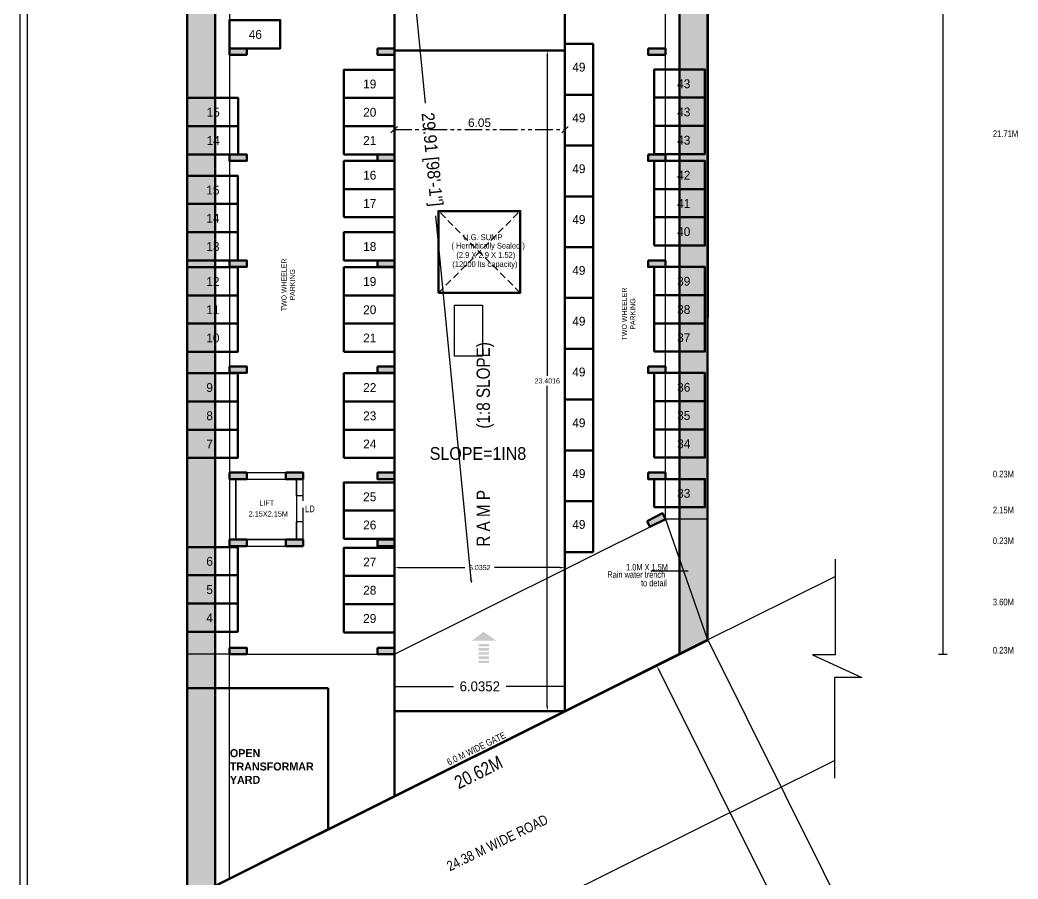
# Model space of a CAD drawing. Header units: metres. Extents: x 0 to 246, y -13 to 116.
# Drawn here: x -0.26 to 35.12, y 12.68 to 43.11 of the extents above; entities that cross this region are included whole.
import ezdxf
from ezdxf.enums import TextEntityAlignment as Align

# ---------------------------------------------------------------- set-up
doc = ezdxf.new("R2010")
doc.units = ezdxf.units.M
doc.header["$MEASUREMENT"] = 0
for name, pattern in [('HIDDENX2', [0.75, 0.5, -0.25]), ('PHANTOM', [2.5, 1.25, -0.25, 0.25, -0.25, 0.25, -0.25]), ('PHANTOM2', [1.25, 0.625, -0.125, 0.125, -0.125, 0.125, -0.125])]:
    doc.linetypes.add(name, pattern=pattern)
for name, color, linetype in [('BLK_1_BASEMENT_-1_BLDG_FOOTPRINT', 1, 'Continuous'), ('BLK_1_FLR_-1_BLT_UP_AREA_DEDUCT', 1, 'Continuous'), ('DRIVEWAY', 6, 'Continuous'), ('hat', 8, 'Continuous'), ('hatch', 8, 'Continuous'), ('ROAD_WIDTH', 2, 'Continuous'), ('RWH', 4, 'Continuous'), ('SHE', 7, 'Continuous'), ('TRANSFORMER_YARD', 7, 'Continuous'), ('TWO_WHEELER_PARKING', 4, 'Continuous'), ('wall', 2, 'Continuous'), ('win', 5, 'Continuous')]:
    doc.layers.add(name, color=color, linetype=linetype)
doc.layers.add('BLK_1_COVERED_AREA', color=140, linetype='Continuous', plot=False)
doc.layers.add('BLK_1_DA_RAMP_1', color=140, linetype='Continuous', plot=False)
for name, color, linetype, lineweight in [('BLK_1_FLR_-1_BLT_UP_AREA', 4, 'Continuous', 30), ('BLK_1_FLR_-1_LIFT_2', 4, 'Continuous', 30), ('BLK_1_FLR_-1_VEHICLE_RAMP_1', 1, 'Continuous', 0), ('BLK_1_LVL_-1_BSMNT_FRONT_SETBACK', 4, 'Continuous', 30), ('BLK_1_LVL_-1_BSMNT_SIDE_SETBACK1', 4, 'Continuous', 30), ('BLK_1_LVL_-1_BSMNT_SIDE_SETBACK2', 4, 'Continuous', 30), ('FLOOR-BF', 7, 'Continuous', 50), ('FLOOR-GROUND', 7, 'Continuous', 50), ('SEPTIC_TANK_1', 7, 'Continuous', 30), ('text', 7, 'Continuous', 25)]:
    doc.layers.add(name, color=color, linetype=linetype, lineweight=lineweight)
doc.styles.add('ARIAL', font='arial.ttf')
doc.styles.add('ATT', font='swissck.ttf', dxfattribs={"height": 12})
doc.styles.add('STYLE1', font='swissck.ttf', dxfattribs={"width": 1.1, "height": 0.45})
doc.styles.add('STYLE3', font='swissck.ttf', dxfattribs={"height": 0.5})
doc.dimstyles.new('OPEN SPACE', dxfattribs={"dimtxt": 0.3, "dimasz": 0.23, "dimexe": 0.1875, "dimexo": 0.0625, "dimgap": 0.09, "dimtad": 3, "dimzin": 0, "dimdsep": 46, "dimtxsty": 'ARIAL', "dimblk": 'OBLIQUE', "dimcen": 0.09, "dimse1": 1, "dimse2": 1, "dimclrd": 6, "dimclre": 6, "dimclrt": 7, "dimadec": 0, "dimazin": 0, "dimtfac": 0.5, "dimtix": 1, "dimtmove": 0, "dimatfit": 3, "dimfxl": 0, "dimtolj": 1, "dimtzin": 0, "dimarcsym": 0})
doc.dimstyles.get("Standard").update_dxf_attribs({"dimtxt": 0.18, "dimasz": 0.18, "dimexe": 0.18, "dimexo": 0.0625, "dimgap": 0.09, "dimtad": 0, "dimtih": 1, "dimtoh": 1, "dimdec": 4, "dimzin": 0, "dimdsep": 46, "dimtxsty": 'Standard', "dimcen": 0.09, "dimadec": 0, "dimazin": 0, "dimtfac": 1, "dimtdec": 4, "dimtofl": 0, "dimtmove": 0, "dimatfit": 3, "dimfxl": 0, "dimtolj": 1, "dimtzin": 0, "dimarcsym": 0})
doc.dimstyles.new('STANDARD$0', dxfattribs={"dimtxt": 7, "dimasz": 3, "dimexe": 3, "dimexo": 1, "dimgap": 1.5, "dimtad": 1, "dimdec": 1, "dimzin": 1, "dimdsep": 46, "dimlunit": 4, "dimtxsty": 'Standard', "dimblk": 'OBLIQUE', "dimcen": 0.09375, "dimdle": 1, "dimclrd": 8, "dimclre": 8, "dimclrt": 7, "dimadec": 1, "dimazin": 0, "dimtfac": 1, "dimtdec": 1, "dimtix": 1, "dimtmove": 2, "dimatfit": 3, "dimldrblk": 'ARCHTICK', "dimfxl": 0, "dimfrac": 2, "dimtolj": 1, "dimtzin": 0, "dimarcsym": 0})
doc.dimstyles.new('STY', dxfattribs={"dimscale": 0, "dimtxt": 0.08, "dimasz": 0.1, "dimexe": 0.15, "dimexo": 0.6, "dimgap": 0.1, "dimtad": 0, "dimzin": 0, "dimdsep": 46, "dimtxsty": 'STYLE1', "dimblk": 'ARCHTICK', "dimcen": 0.09375, "dimdle": 0.1, "dimse1": 1, "dimse2": 1, "dimadec": 0, "dimazin": 0, "dimtfac": 1, "dimtofl": 0, "dimtmove": 2, "dimatfit": 3, "dimfxl": 0, "dimtolj": 1, "dimtzin": 0, "dimarcsym": 0})

# ---------------------------------------------------------------- blocks, each defined once
blk = doc.blocks.new('_ArchTick')
at = {"color": 0, "lineweight": 0, "const_width": 0.15}
blk.add_lwpolyline([(-0.5, -0.5), (0.5, 0.5)], dxfattribs=at)
blk = doc.blocks.new('*D18')
at = {"color": 0, "lineweight": -2}
for p, q in [((12.844, 53.147), (14.102, 40.158)), ((15.747, 23.177), (14.489, 36.166))]:
    blk.add_line(p, q, dxfattribs=at)
at = {"layer": 'DEFPOINTS', "color": 0}
for p in [(12.741, 53.036), (15.625, 23.266), (15.737, 23.277)]:
    blk.add_point(p, dxfattribs=at)
at = {"color": 0, "lineweight": -2, "xscale": 0.1, "yscale": 0.1, "zscale": 0.1}
for p, rotation in [((12.853, 53.047), 95.5330380104027), ((15.737, 23.277), 275.5330380104027)]:
    blk.add_blockref('_ArchTick', p, dxfattribs=dict(at, rotation=rotation))
at = {"color": 0, "insert": (14.295, 38.162), "char_height": 0.45, "attachment_point": 5, "rotation": 275.533, "style": 'STYLE1'}
blk.add_mtext('\\A1;29.91 [98\'-1"]', dxfattribs=at)
blk = doc.blocks.new('_Oblique')
at = {"color": 0, "linetype": 'ByBlock', "lineweight": -2}
blk.add_line((-0.5, -0.5), (0.5, 0.5), dxfattribs=at)
blk = doc.blocks.new('*D174')
at = {"layer": 'DEFPOINTS', "color": 0}
for p in [(13.008, 39.146), (19.061, 39.224), (19.061, 39.146)]:
    blk.add_point(p, dxfattribs=at)
at = {"layer": 'DRIVEWAY', "color": 7, "linetype": 'PHANTOM2', "lineweight": -2}
blk.add_line((13.008, 39.224), (19.061, 39.224), dxfattribs=at)
at = {"layer": 'DRIVEWAY', "color": 7, "lineweight": -2, "xscale": 0.23, "yscale": 0.23, "zscale": 0.23, "rotation": 180}
blk.add_blockref('_Oblique', (13.008, 39.224), dxfattribs=at)
at = {"layer": 'DRIVEWAY', "color": 7, "lineweight": -2, "xscale": 0.23, "yscale": 0.23, "zscale": 0.23}
blk.add_blockref('_Oblique', (19.061, 39.224), dxfattribs=at)
at = {"layer": 'DRIVEWAY', "color": 7, "lineweight": 30, "insert": (16.034, 39.467), "char_height": 0.3, "attachment_point": 5, "style": 'ARIAL'}
blk.add_mtext('\\A1;6.05', dxfattribs=at)
blk = doc.blocks.new('*D175')
at = {"layer": 'DEFPOINTS', "color": 0}
for p in [(24.135, 21.127), (22.321, 20.223), (35.013, -0.692)]:
    blk.add_point(p, dxfattribs=at)
at = {"layer": 'ROAD_WIDTH', "color": 0, "lineweight": -2}
for p, q in [((24.08, 21.099), (22.16, 20.143)), ((22.402, 20.062), (27.701, 9.431)), ((33.118, -1.435), (27.819, 9.196)), ((34.957, -0.72), (33.037, -1.677))]:
    blk.add_line(p, q, dxfattribs=at)
at = {"layer": 'ROAD_WIDTH', "color": 0}
for points in [[(22.428, 20.075), (22.375, 20.048), (22.321, 20.223)], [(33.145, -1.422), (33.091, -1.449), (33.198, -1.596)]]:
    blk.add_solid(points, dxfattribs=at)
at = {"layer": 'ROAD_WIDTH', "color": 0, "insert": (27.76, 9.313), "char_height": 1, "attachment_point": 5}
blk.add_mtext('\\A1;{\\H0.05556x;24.3800}', dxfattribs=at)
blk = doc.blocks.new('*D234')
at = {"layer": 'BLK_1_FLR_-1_VEHICLE_RAMP_1', "color": 0, "lineweight": -2}
for p, q in [((18.998, 42.023), (18.255, 42.023)), ((18.998, 18.622), (18.255, 18.622))]:
    blk.add_line(p, q, dxfattribs=at)
at = {"layer": 'BLK_1_FLR_-1_VEHICLE_RAMP_1', "color": 1, "lineweight": -2}
for p, q in [((18.435, 41.843), (18.435, 30.502)), ((18.435, 18.802), (18.435, 30.142))]:
    blk.add_line(p, q, dxfattribs=at)
at = {"layer": 'BLK_1_FLR_-1_VEHICLE_RAMP_1', "color": 1}
for points in [[(18.405, 41.843), (18.465, 41.843), (18.435, 42.023)], [(18.405, 18.802), (18.465, 18.802), (18.435, 18.622)]]:
    blk.add_solid(points, dxfattribs=at)
at = {"layer": 'DEFPOINTS', "color": 0}
for p in [(18.435, 42.023), (19.061, 42.023), (19.061, 18.622)]:
    blk.add_point(p, dxfattribs=at)
at = {"layer": 'BLK_1_FLR_-1_VEHICLE_RAMP_1', "color": 1, "insert": (18.435, 30.322), "char_height": 0.18, "attachment_point": 5}
blk.add_mtext('\\A1;23.4016', dxfattribs=at)
blk = doc.blocks.new('*D235')
at = {"layer": 'BLK_1_DA_RAMP_1', "color": 1, "lineweight": -2}
for p, q in [((13.026, 19.499), (15.107, 19.499)), ((19.061, 19.499), (16.979, 19.499))]:
    blk.add_line(p, q, dxfattribs=at)
at = {"layer": 'DEFPOINTS', "color": 0}
for p in [(19.061, 19.499), (13.026, 18.622), (19.061, 18.622)]:
    blk.add_point(p, dxfattribs=at)
at = {"layer": 'BLK_1_DA_RAMP_1', "color": 1, "insert": (16.043, 19.499), "char_height": 0.35, "attachment_point": 5}
blk.add_mtext('\\A1;6.0352', dxfattribs=at)
blk = doc.blocks.new('_None')
blk = doc.blocks.new('*D184')
at = {"layer": 'BLK_1_FLR_-1_VEHICLE_RAMP_1', "color": 2, "lineweight": -2}
for p, q in [((13.026, 23.431), (13.026, 23.888)), ((13.206, 23.708), (15.518, 23.708)), ((18.881, 23.708), (16.568, 23.708)), ((19.061, 23.431), (19.061, 23.888))]:
    blk.add_line(p, q, dxfattribs=at)
at = {"layer": 'BLK_1_FLR_-1_VEHICLE_RAMP_1', "color": 2}
for points in [[(13.206, 23.738), (13.206, 23.678), (13.026, 23.708)], [(18.881, 23.738), (18.881, 23.678), (19.061, 23.708)]]:
    blk.add_solid(points, dxfattribs=at)
at = {"layer": 'DEFPOINTS', "color": 0}
for p in [(19.061, 23.708), (13.026, 23.369), (19.061, 23.369)]:
    blk.add_point(p, dxfattribs=at)
at = {"layer": 'BLK_1_FLR_-1_VEHICLE_RAMP_1', "color": 2, "insert": (16.043, 23.708), "char_height": 0.18, "attachment_point": 5}
blk.add_mtext('\\A1;6.0352', dxfattribs=at)

msp = doc.modelspace()

# ---------------------------------------------------------------- hatches: boundary and pattern name
at = {"layer": 'FLOOR-BF'}
for points in [[(7.16943, 42.10292), (7.16943, 41.87292), (7.78276, 41.87292), (7.78276, 42.10292)], [(12.4124, 42.10292), (12.4124, 41.87292), (13.02573, 41.87292), (13.02573, 42.10292)], [(22.0087, 42.10292), (22.0087, 41.87292), (22.62203, 41.87292), (22.62203, 42.10292)], [(7.16943, 38.34625), (7.16943, 38.11625), (7.78276, 38.11625), (7.78276, 38.34625)], [(12.4124, 38.34625), (12.4124, 38.11625), (13.02573, 38.11625), (13.02573, 38.34625)], [(22.0087, 38.34625), (22.0087, 38.11625), (22.62203, 38.11625), (22.62203, 38.34625)], [(7.16943, 34.58959), (7.16943, 34.35959), (7.78276, 34.35959), (7.78276, 34.58959)], [(12.4124, 34.58959), (12.4124, 34.35959), (13.02573, 34.35959), (13.02573, 34.58959)], [(22.0087, 34.58959), (22.0087, 34.35959), (22.62203, 34.35959), (22.62203, 34.58959)], [(7.16943, 30.83292), (7.16943, 30.60292), (7.78276, 30.60292), (7.78276, 30.83292)], [(12.4124, 30.83292), (12.4124, 30.60292), (13.02573, 30.60292), (13.02573, 30.83292)], [(22.0087, 30.83292), (22.0087, 30.60292), (22.62203, 30.60292), (22.62203, 30.83292)], [(7.16943, 27.07625), (7.16943, 26.84625), (7.78276, 26.84625), (7.78276, 27.07625)], [(9.1661, 27.07625), (9.1661, 26.84625), (9.77943, 26.84625), (9.77943, 27.07625)], [(12.4124, 27.07625), (12.4124, 26.84625), (13.02573, 26.84625), (13.02573, 27.07625)], [(22.0087, 27.07625), (22.0087, 26.84625), (22.62203, 26.84625), (22.62203, 27.07625)], [(21.9704, 25.35856), (22.07265, 25.15254), (22.62203, 25.42522), (22.51978, 25.63124)], [(7.16943, 24.69959), (7.16943, 24.46959), (7.78276, 24.46959), (7.78276, 24.69959)], [(9.1661, 24.69959), (9.1661, 24.46959), (9.77943, 24.46959), (9.77943, 24.69959)], [(12.4124, 24.69959), (12.4124, 24.46959), (13.02573, 24.46959), (13.02573, 24.69959)], [(7.16943, 20.87107), (7.16943, 20.64107), (7.78276, 20.64107), (7.78276, 20.87107)], [(12.4124, 20.87107), (12.4124, 20.64107), (13.02573, 20.64107), (13.02573, 20.87107)]]:
    msp.add_hatch(color=145, dxfattribs=at).paths.add_polyline_path(points)
at = {"layer": 'hat'}
h = msp.add_hatch(dxfattribs=at)
h.set_pattern_fill('HONEY', color=256, scale=1.5, style=0)
h.set_pattern_definition([(0, (307.3555, -93.9665), (0.28125, 0.16237976), [0.1875, -0.375]), (120, (307.3555, -93.9665), (-0.28125, 0.16237976), [0.1875, -0.375]), (60, (307.3555, -93.9665), (6e-10, 0.324759526), [-0.375, 0.1875])])
h.paths.add_polyline_path([(23.12028, 20.6454), (24.12032, 21.14396), (24.12648, 90.93396), (5.66648, 90.93396), (5.66648, 11.94396), (6.66648, 12.4425), (6.66648, 89.93396), (23.12639, 89.93396)])
at = {"layer": 'win'}
h = msp.add_hatch(color=256, dxfattribs=at)
h.paths.add_polyline_path([(16.63157, 21.11768), (16.17513, 21.43267), (15.75675, 21.11768)])
h.paths.add_polyline_path([(16.00178, 21.00421), (16.00178, 20.91679), (16.3727, 20.91679), (16.3727, 21.00421)])
h.paths.add_polyline_path([(16.00178, 20.85627), (16.00178, 20.76885), (16.3727, 20.76885), (16.3727, 20.85627)])
h.paths.add_polyline_path([(16.00178, 20.70833), (16.00178, 20.6209), (16.3727, 20.6209), (16.3727, 20.70833)])
h.paths.add_polyline_path([(16.00178, 20.56038), (16.00178, 20.47296), (16.3727, 20.47296), (16.3727, 20.56038)])
h.paths.add_polyline_path([(16.00178, 20.41244), (16.00178, 20.32501), (16.3727, 20.32501), (16.3727, 20.41244)])

# ---------------------------------------------------------------- linework, layer by layer
at = {"ltscale": 10}
for p, q in [((13.02573, 24.46959), (13.02573, 89.40062)), ((9.77943, 26.24783), (9.54943, 26.24783)), ((9.77943, 25.32783), (9.54943, 25.32783)), ((24.11987, 21.14373), (28.64347, 23.39831)), ((2.28882, 3.80162), (28.61851, 16.86981))]:
    msp.add_line(p, q, dxfattribs=at)
for p, q in [((32.45763, 89.40062), (32.45763, 20.64107)), ((7.16943, 27.07625), (9.77943, 27.07625)), ((9.77943, 26.24783), (9.77943, 27.07625)), ((7.39943, 26.84625), (9.54943, 26.84625)), ((9.54943, 26.24783), (9.54943, 26.84625)), ((9.54943, 24.69959), (9.54943, 25.32783)), ((9.77943, 24.46959), (9.77943, 25.32783)), ((7.16943, 24.46959), (9.77943, 24.46959)), ((7.39943, 24.69959), (9.54943, 24.69959))]:
    msp.add_line(p, q)
at = {"lineweight": 30}
msp.add_line((32.30773, 20.64107), (32.60753, 20.64107), dxfattribs=at)
for points in [[(-0.25515, -13.07124), (200.34222, -13.07124), (200.34222, 115.55356), (-0.25515, 115.55356)], [(0.00589, -13.07124), (200.08118, -13.07124), (200.08118, 115.29252), (0.00589, 115.29252)], [(13.02573, 20.64107), (22.62203, 25.42522), (22.62203, 89.40062), (7.16943, 89.40062), (7.16943, 20.64107)]]:
    msp.add_lwpolyline(points, close=True)
at = {"ltscale": 10}
msp.add_lwpolyline([(28.63598, 24.00232), (28.63598, 20.61516), (27.83876, 20.61516), (29.58976, 19.81534), (28.61851, 19.81534), (28.61851, 16.25049)], dxfattribs=at)
at = {"layer": 'BLK_1_BASEMENT_-1_BLDG_FOOTPRINT', "color": 1, "lineweight": 30}
msp.add_lwpolyline([(13.02573, 20.64107), (22.62203, 25.42522), (22.62203, 89.40062), (7.16943, 89.40062), (7.16943, 20.64107)], close=True, dxfattribs=at)
at = {"layer": 'BLK_1_COVERED_AREA'}
msp.add_lwpolyline([(13.02573, 20.64107), (22.62203, 25.42522), (22.62203, 89.40062), (7.16943, 89.40062), (7.16943, 20.64107)], close=True, dxfattribs=at)
at = {"layer": 'BLK_1_FLR_-1_BLT_UP_AREA', "color": 18}
msp.add_lwpolyline([(13.02573, 20.64107), (22.62203, 25.42522), (22.62203, 89.40062), (7.16943, 89.40062), (7.16943, 20.64107)], close=True, dxfattribs=at)
at = {"layer": 'BLK_1_FLR_-1_BLT_UP_AREA_DEDUCT', "color": 18, "lineweight": 30}
msp.add_lwpolyline([(13.02573, 20.64107), (22.62203, 25.42522), (22.62203, 89.40062), (7.16943, 89.40062), (7.16943, 20.64107)], close=True, dxfattribs=at)
at = {"layer": 'BLK_1_FLR_-1_LIFT_2', "color": 30}
msp.add_lwpolyline([(7.39943, 26.84625), (9.54943, 26.84625), (9.54943, 24.69959), (7.39943, 24.69959)], close=True, dxfattribs=at)
at = {"layer": 'BLK_1_FLR_-1_VEHICLE_RAMP_1', "color": 1}
msp.add_lwpolyline([(13.02573, 42.02322), (19.06093, 42.02322), (19.06093, 18.62164), (13.02573, 18.62164)], close=True, dxfattribs=at)
at = {"layer": 'BLK_1_LVL_-1_BSMNT_FRONT_SETBACK', "color": 2}
msp.add_lwpolyline([(22.62203, 25.42522), (24.12032, 21.14396), (7.16943, 12.69324), (7.16943, 20.64107), (13.02573, 20.64107)], close=True, dxfattribs=at)
at = {"layer": 'BLK_1_LVL_-1_BSMNT_SIDE_SETBACK1', "color": 171}
msp.add_lwpolyline([(7.16943, 20.64107), (5.66648, 20.64107), (5.66648, 89.41121), (7.16943, 89.41121)], close=True, dxfattribs=at)
at = {"layer": 'BLK_1_LVL_-1_BSMNT_SIDE_SETBACK2', "color": 102}
msp.add_lwpolyline([(22.62203, 89.40062), (24.1207, 89.40062), (24.1207, 25.42187), (22.62203, 25.42187)], close=True, dxfattribs=at)
at = {"layer": 'FLOOR-BF', "color": 6}
msp.add_line((5.66648, 11.94396), (5.66648, 90.93396), dxfattribs=at)
at = {"layer": 'FLOOR-BF', "color": 2}
msp.add_line((24.12648, 90.93396), (24.12032, 21.14396), dxfattribs=at)
at = {"layer": 'FLOOR-BF', "color": 4}
msp.add_line((24.12032, 21.14396), (5.66648, 11.94396), dxfattribs=at)
at = {"layer": 'FLOOR-BF', "color": 161, "lineweight": 30}
msp.add_line((13.02573, 15.61285), (19.06093, 18.62164), dxfattribs=at)
at = {"layer": 'FLOOR-BF', "color": 7, "linetype": 'ByBlock', "ltscale": 10}
msp.add_lwpolyline([(5.66648, 90.93396), (24.12648, 90.93396), (24.12032, 21.14396), (5.66648, 11.94396)], close=True, dxfattribs=at)
at = {"layer": 'FLOOR-BF', "color": 2}
msp.add_lwpolyline([(5.66648, 90.93396), (24.12648, 90.93396), (24.12032, 21.14396), (5.66648, 11.94396)], close=True, dxfattribs=at)
at = {"layer": 'FLOOR-BF', "color": 30}
msp.add_lwpolyline([(5.66648, 90.93396), (24.12648, 90.93396), (24.12032, 21.14396), (5.66648, 11.94396)], close=True, dxfattribs=at)
at = {"layer": 'FLOOR-BF', "color": 42}
msp.add_lwpolyline([(23.12028, 20.6454), (24.12032, 21.14396), (24.12648, 90.93396), (5.66648, 90.93396), (5.66648, 11.94396), (6.66648, 12.4425), (6.66648, 89.93396), (23.12639, 89.93396)], close=True, dxfattribs=at)
at = {"layer": 'FLOOR-BF', "color": 39}
msp.add_lwpolyline([(13.02573, 15.61285), (19.06093, 18.62164), (19.06093, 85.87396), (13.02573, 85.87396)], close=True, dxfattribs=at)
at = {"layer": 'FLOOR-BF', "color": 101}
for points in [[(7.16943, 42.10292), (8.96943, 42.10292), (8.96943, 43.10292), (7.16943, 43.10292)], [(20.06093, 40.45897), (20.06093, 42.25897), (19.06093, 42.25897), (19.06093, 40.45897)], [(11.22573, 40.34625), (13.02573, 40.34625), (13.02573, 41.34625), (11.22573, 41.34625)], [(22.22541, 40.3557), (24.02541, 40.3557), (24.02541, 41.3557), (22.22541, 41.3557)], [(5.6761, 39.34625), (7.4761, 39.34625), (7.4761, 40.34625), (5.6761, 40.34625)], [(11.22573, 39.34625), (13.02573, 39.34625), (13.02573, 40.34625), (11.22573, 40.34625)], [(20.06093, 38.65897), (20.06093, 40.45897), (19.06093, 40.45897), (19.06093, 38.65897)], [(22.22541, 39.3557), (24.02541, 39.3557), (24.02541, 40.3557), (22.22541, 40.3557)], [(5.6761, 38.34625), (7.4761, 38.34625), (7.4761, 39.34625), (5.6761, 39.34625)], [(11.22573, 38.34625), (13.02573, 38.34625), (13.02573, 39.34625), (11.22573, 39.34625)], [(22.22541, 38.3557), (24.02541, 38.3557), (24.02541, 39.3557), (22.22541, 39.3557)], [(20.06093, 36.85897), (20.06093, 38.65897), (19.06093, 38.65897), (19.06093, 36.85897)], [(11.22573, 37.11625), (13.02573, 37.11625), (13.02573, 38.11625), (11.22573, 38.11625)], [(22.22541, 37.11625), (24.02541, 37.11625), (24.02541, 38.11625), (22.22541, 38.11625)], [(5.66648, 36.58975), (7.46648, 36.58975), (7.46648, 37.58975), (5.66648, 37.58975)], [(11.22573, 36.11625), (13.02573, 36.11625), (13.02573, 37.11625), (11.22573, 37.11625)], [(20.06093, 35.05897), (20.06093, 36.85897), (19.06093, 36.85897), (19.06093, 35.05897)], [(22.22541, 36.11625), (24.02541, 36.11625), (24.02541, 37.11625), (22.22541, 37.11625)], [(5.66648, 35.58975), (7.46648, 35.58975), (7.46648, 36.58975), (5.66648, 36.58975)], [(22.22541, 35.11625), (24.02541, 35.11625), (24.02541, 36.11625), (22.22541, 36.11625)], [(5.66648, 34.58975), (7.46648, 34.58975), (7.46648, 35.58975), (5.66648, 35.58975)], [(11.22573, 34.58959), (13.02573, 34.58959), (13.02573, 35.58959), (11.22573, 35.58959)], [(20.06093, 33.25897), (20.06093, 35.05897), (19.06093, 35.05897), (19.06093, 33.25897)], [(5.66648, 33.35031), (7.46648, 33.35031), (7.46648, 34.35031), (5.66648, 34.35031)], [(11.22573, 33.35014), (13.02573, 33.35014), (13.02573, 34.35014), (11.22573, 34.35014)], [(22.22541, 33.35959), (24.02541, 33.35959), (24.02541, 34.35959), (22.22541, 34.35959)], [(5.66648, 32.35031), (7.46648, 32.35031), (7.46648, 33.35031), (5.66648, 33.35031)], [(11.22573, 32.35014), (13.02573, 32.35014), (13.02573, 33.35014), (11.22573, 33.35014)], [(20.06093, 31.45897), (20.06093, 33.25897), (19.06093, 33.25897), (19.06093, 31.45897)], [(22.22541, 32.35959), (24.02541, 32.35959), (24.02541, 33.35959), (22.22541, 33.35959)], [(5.66648, 31.35031), (7.46648, 31.35031), (7.46648, 32.35031), (5.66648, 32.35031)], [(11.22573, 31.35014), (13.02573, 31.35014), (13.02573, 32.35014), (11.22573, 32.35014)], [(22.22541, 31.35959), (24.02541, 31.35959), (24.02541, 32.35959), (22.22541, 32.35959)], [(20.06093, 29.65897), (20.06093, 31.45897), (19.06093, 31.45897), (19.06093, 29.65897)], [(5.66648, 29.59364), (7.46648, 29.59364), (7.46648, 30.59364), (5.66648, 30.59364)], [(11.22573, 29.59348), (13.02573, 29.59348), (13.02573, 30.59348), (11.22573, 30.59348)], [(22.22541, 29.60292), (24.02541, 29.60292), (24.02541, 30.60292), (22.22541, 30.60292)], [(5.66648, 28.59364), (7.46648, 28.59364), (7.46648, 29.59364), (5.66648, 29.59364)], [(11.22573, 28.59348), (13.02573, 28.59348), (13.02573, 29.59348), (11.22573, 29.59348)], [(20.06093, 27.85897), (20.06093, 29.65897), (19.06093, 29.65897), (19.06093, 27.85897)], [(22.22541, 28.60292), (24.02541, 28.60292), (24.02541, 29.60292), (22.22541, 29.60292)], [(5.66648, 27.59364), (7.46648, 27.59364), (7.46648, 28.59364), (5.66648, 28.59364)], [(11.22573, 27.59348), (13.02573, 27.59348), (13.02573, 28.59348), (11.22573, 28.59348)], [(22.22541, 27.60292), (24.02541, 27.60292), (24.02541, 28.60292), (22.22541, 28.60292)], [(20.06093, 26.05897), (20.06093, 27.85897), (19.06093, 27.85897), (19.06093, 26.05897)], [(11.22573, 25.72521), (13.02573, 25.72521), (13.02573, 26.72521), (11.22573, 26.72521)], [(22.22541, 25.84625), (24.02541, 25.84625), (24.02541, 26.84625), (22.22541, 26.84625)], [(20.06093, 24.25897), (20.06093, 26.05897), (19.06093, 26.05897), (19.06093, 24.25897)], [(11.22573, 24.72521), (13.02573, 24.72521), (13.02573, 25.72521), (11.22573, 25.72521)], [(5.66648, 23.43761), (7.46648, 23.43761), (7.46648, 24.43761), (5.66648, 24.43761)], [(11.22573, 23.41363), (13.02573, 23.41363), (13.02573, 24.41363), (11.22573, 24.41363)], [(5.66648, 22.43761), (7.46648, 22.43761), (7.46648, 23.43761), (5.66648, 23.43761)], [(11.22573, 22.41363), (13.02573, 22.41363), (13.02573, 23.41363), (11.22573, 23.41363)], [(5.66648, 21.43761), (7.46648, 21.43761), (7.46648, 22.43761), (5.66648, 22.43761)], [(11.22573, 21.41363), (13.02573, 21.41363), (13.02573, 22.41363), (11.22573, 22.41363)]]:
    msp.add_lwpolyline(points, close=True, dxfattribs=at)
at = {"layer": 'FLOOR-BF', "color": 145}
for points in [[(7.16943, 42.10292), (7.16943, 41.87292), (7.78276, 41.87292), (7.78276, 42.10292)], [(12.4124, 42.10292), (12.4124, 41.87292), (13.02573, 41.87292), (13.02573, 42.10292)], [(22.0087, 42.10292), (22.0087, 41.87292), (22.62203, 41.87292), (22.62203, 42.10292)], [(7.16943, 38.34625), (7.16943, 38.11625), (7.78276, 38.11625), (7.78276, 38.34625)], [(12.4124, 38.34625), (12.4124, 38.11625), (13.02573, 38.11625), (13.02573, 38.34625)], [(22.0087, 38.34625), (22.0087, 38.11625), (22.62203, 38.11625), (22.62203, 38.34625)], [(7.16943, 34.58959), (7.16943, 34.35959), (7.78276, 34.35959), (7.78276, 34.58959)], [(12.4124, 34.58959), (12.4124, 34.35959), (13.02573, 34.35959), (13.02573, 34.58959)], [(22.0087, 34.58959), (22.0087, 34.35959), (22.62203, 34.35959), (22.62203, 34.58959)], [(7.16943, 30.83292), (7.16943, 30.60292), (7.78276, 30.60292), (7.78276, 30.83292)], [(12.4124, 30.83292), (12.4124, 30.60292), (13.02573, 30.60292), (13.02573, 30.83292)], [(22.0087, 30.83292), (22.0087, 30.60292), (22.62203, 30.60292), (22.62203, 30.83292)], [(7.16943, 27.07625), (7.16943, 26.84625), (7.78276, 26.84625), (7.78276, 27.07625)], [(9.1661, 27.07625), (9.1661, 26.84625), (9.77943, 26.84625), (9.77943, 27.07625)], [(12.4124, 27.07625), (12.4124, 26.84625), (13.02573, 26.84625), (13.02573, 27.07625)], [(22.0087, 27.07625), (22.0087, 26.84625), (22.62203, 26.84625), (22.62203, 27.07625)], [(21.9704, 25.35856), (22.07265, 25.15254), (22.62203, 25.42522), (22.51978, 25.63124)], [(7.16943, 24.69959), (7.16943, 24.46959), (7.78276, 24.46959), (7.78276, 24.69959)], [(9.1661, 24.69959), (9.1661, 24.46959), (9.77943, 24.46959), (9.77943, 24.69959)], [(12.4124, 24.69959), (12.4124, 24.46959), (13.02573, 24.46959), (13.02573, 24.69959)], [(7.16943, 20.87107), (7.16943, 20.64107), (7.78276, 20.64107), (7.78276, 20.87107)], [(12.4124, 20.87107), (12.4124, 20.64107), (13.02573, 20.64107), (13.02573, 20.87107)]]:
    msp.add_lwpolyline(points, close=True, dxfattribs=at)
at = {"layer": 'FLOOR-BF'}
msp.add_lwpolyline([(13.02573, 42.02322), (19.06093, 42.02322), (19.06093, 18.62164), (13.02573, 18.62164)], close=True, dxfattribs=at)
at = {"layer": 'FLOOR-BF', "color": 120}
msp.add_lwpolyline([(14.57843, 33.44376), (17.47448, 33.44376), (17.47448, 36.33989), (14.57843, 36.33989)], close=True, dxfattribs=at)
at = {"layer": 'FLOOR-BF', "color": 96}
msp.add_lwpolyline([(5.66648, 11.94396), (24.12032, 21.14396)], dxfattribs=at)
at = {"layer": 'FLOOR-GROUND', "color": 20}
msp.add_lwpolyline([(10.6678, 19.43732), (10.6678, 14.43732), (5.66648, 11.94396), (5.66648, 19.43732)], close=True, dxfattribs=at)
at = {"layer": 'hatch', "linetype": 'HIDDENX2', "ltscale": 0.5}
for p, q in [((14.57843, 33.44376), (17.47448, 36.33989)), ((17.47448, 33.44376), (14.57843, 36.33989))]:
    msp.add_line(p, q, dxfattribs=at)
at = {"layer": 'ROAD_WIDTH', "color": 1}
msp.add_lwpolyline([(24.13544, 21.12727), (35.01252, -0.69184), (12.91687, -11.70664), (2.03991, 10.11253)], close=True, dxfattribs=at)
at = {"layer": 'RWH', "color": 130, "lineweight": 30}
msp.add_lwpolyline([(23.12028, 20.6454), (24.12032, 21.14396), (24.12648, 90.93396), (5.66648, 90.93396), (5.66648, 11.94396), (6.66648, 12.4425), (6.66648, 89.93396), (23.12639, 89.93396)], close=True, dxfattribs=at)
at = {"layer": 'SEPTIC_TANK_1', "color": 146, "lineweight": 30}
msp.add_lwpolyline([(14.57843, 33.44376), (17.47448, 33.44376), (17.47448, 36.33989), (14.57843, 36.33989)], close=True, dxfattribs=at)
at = {"layer": 'TRANSFORMER_YARD', "color": 7, "lineweight": 30}
msp.add_lwpolyline([(10.6678, 19.43732), (10.6678, 14.43732), (5.66648, 11.94396), (5.66648, 19.43732)], close=True, dxfattribs=at)
at = {"layer": 'TWO_WHEELER_PARKING', "color": 2, "lineweight": 30}
for points in [[(20.06093, 42.25897), (20.06093, 40.45897), (19.06093, 40.45897), (19.06093, 42.25897)], [(11.22573, 41.34625), (13.02573, 41.34625), (13.02573, 40.34625), (11.22573, 40.34625)], [(22.22541, 41.3557), (24.02541, 41.3557), (24.02541, 40.3557), (22.22541, 40.3557)], [(5.6761, 40.34625), (7.4761, 40.34625), (7.4761, 39.34625), (5.6761, 39.34625)], [(11.22573, 40.34625), (13.02573, 40.34625), (13.02573, 39.34625), (11.22573, 39.34625)], [(20.06093, 40.45897), (20.06093, 38.65897), (19.06093, 38.65897), (19.06093, 40.45897)], [(22.22541, 40.3557), (24.02541, 40.3557), (24.02541, 39.3557), (22.22541, 39.3557)], [(5.6761, 39.34625), (7.4761, 39.34625), (7.4761, 38.34625), (5.6761, 38.34625)], [(11.22573, 39.34625), (13.02573, 39.34625), (13.02573, 38.34625), (11.22573, 38.34625)], [(22.22541, 39.3557), (24.02541, 39.3557), (24.02541, 38.3557), (22.22541, 38.3557)], [(20.06093, 38.65897), (20.06093, 36.85897), (19.06093, 36.85897), (19.06093, 38.65897)], [(11.22573, 38.11625), (13.02573, 38.11625), (13.02573, 37.11625), (11.22573, 37.11625)], [(22.22541, 38.11625), (24.02541, 38.11625), (24.02541, 37.11625), (22.22541, 37.11625)], [(5.66648, 37.58975), (7.46648, 37.58975), (7.46648, 36.58975), (5.66648, 36.58975)], [(11.22573, 37.11625), (13.02573, 37.11625), (13.02573, 36.11625), (11.22573, 36.11625)], [(20.06093, 36.85897), (20.06093, 35.05897), (19.06093, 35.05897), (19.06093, 36.85897)], [(22.22541, 37.11625), (24.02541, 37.11625), (24.02541, 36.11625), (22.22541, 36.11625)], [(5.66648, 36.58975), (7.46648, 36.58975), (7.46648, 35.58975), (5.66648, 35.58975)], [(22.22541, 36.11625), (24.02541, 36.11625), (24.02541, 35.11625), (22.22541, 35.11625)], [(5.66648, 35.58975), (7.46648, 35.58975), (7.46648, 34.58975), (5.66648, 34.58975)], [(11.22573, 35.58959), (13.02573, 35.58959), (13.02573, 34.58959), (11.22573, 34.58959)], [(20.06093, 35.05897), (20.06093, 33.25897), (19.06093, 33.25897), (19.06093, 35.05897)], [(5.66648, 34.35031), (7.46648, 34.35031), (7.46648, 33.35031), (5.66648, 33.35031)], [(11.22573, 34.35014), (13.02573, 34.35014), (13.02573, 33.35014), (11.22573, 33.35014)], [(22.22541, 34.35959), (24.02541, 34.35959), (24.02541, 33.35959), (22.22541, 33.35959)], [(5.66648, 33.35031), (7.46648, 33.35031), (7.46648, 32.35031), (5.66648, 32.35031)], [(11.22573, 33.35014), (13.02573, 33.35014), (13.02573, 32.35014), (11.22573, 32.35014)], [(20.06093, 33.25897), (20.06093, 31.45897), (19.06093, 31.45897), (19.06093, 33.25897)], [(22.22541, 33.35959), (24.02541, 33.35959), (24.02541, 32.35959), (22.22541, 32.35959)], [(16.14458, 33.00311), (16.14458, 31.20311), (15.14458, 31.20311), (15.14458, 33.00311)], [(5.66648, 32.35031), (7.46648, 32.35031), (7.46648, 31.35031), (5.66648, 31.35031)], [(11.22573, 32.35014), (13.02573, 32.35014), (13.02573, 31.35014), (11.22573, 31.35014)], [(22.22541, 32.35959), (24.02541, 32.35959), (24.02541, 31.35959), (22.22541, 31.35959)], [(20.06093, 31.45897), (20.06093, 29.65897), (19.06093, 29.65897), (19.06093, 31.45897)], [(5.66648, 30.59364), (7.46648, 30.59364), (7.46648, 29.59364), (5.66648, 29.59364)], [(11.22573, 30.59348), (13.02573, 30.59348), (13.02573, 29.59348), (11.22573, 29.59348)], [(22.22541, 30.60292), (24.02541, 30.60292), (24.02541, 29.60292), (22.22541, 29.60292)], [(5.66648, 29.59364), (7.46648, 29.59364), (7.46648, 28.59364), (5.66648, 28.59364)], [(11.22573, 29.59348), (13.02573, 29.59348), (13.02573, 28.59348), (11.22573, 28.59348)], [(20.06093, 29.65897), (20.06093, 27.85897), (19.06093, 27.85897), (19.06093, 29.65897)], [(22.22541, 29.60292), (24.02541, 29.60292), (24.02541, 28.60292), (22.22541, 28.60292)], [(5.66648, 28.59364), (7.46648, 28.59364), (7.46648, 27.59364), (5.66648, 27.59364)], [(11.22573, 28.59348), (13.02573, 28.59348), (13.02573, 27.59348), (11.22573, 27.59348)], [(22.22541, 28.60292), (24.02541, 28.60292), (24.02541, 27.60292), (22.22541, 27.60292)], [(20.06093, 27.85897), (20.06093, 26.05897), (19.06093, 26.05897), (19.06093, 27.85897)], [(11.22573, 26.72521), (13.02573, 26.72521), (13.02573, 25.72521), (11.22573, 25.72521)], [(22.22541, 26.84625), (24.02541, 26.84625), (24.02541, 25.84625), (22.22541, 25.84625)], [(20.06093, 26.05897), (20.06093, 24.25897), (19.06093, 24.25897), (19.06093, 26.05897)], [(11.22573, 25.72521), (13.02573, 25.72521), (13.02573, 24.72521), (11.22573, 24.72521)], [(5.66648, 24.43761), (7.46648, 24.43761), (7.46648, 23.43761), (5.66648, 23.43761)], [(11.22573, 24.41363), (13.02573, 24.41363), (13.02573, 23.41363), (11.22573, 23.41363)], [(5.66648, 23.43761), (7.46648, 23.43761), (7.46648, 22.43761), (5.66648, 22.43761)], [(11.22573, 23.41363), (13.02573, 23.41363), (13.02573, 22.41363), (11.22573, 22.41363)], [(5.66648, 22.43761), (7.46648, 22.43761), (7.46648, 21.43761), (5.66648, 21.43761)], [(11.22573, 22.41363), (13.02573, 22.41363), (13.02573, 21.41363), (11.22573, 21.41363)]]:
    msp.add_lwpolyline(points, close=True, dxfattribs=at)
at = {"layer": 'wall'}
for points in [[(7.16943, 27.07625), (7.16943, 24.46959)], [(7.39943, 26.84625), (7.39943, 24.69959)]]:
    msp.add_lwpolyline(points, dxfattribs=at)
at = {"layer": 'win', "linetype": 'HIDDENX2'}
for p, q in [((9.54943, 26.24783), (9.54943, 25.32783)), ((9.77943, 25.32783), (9.77943, 26.24783)), ((9.54943, 25.31292), (9.54943, 25.32783))]:
    msp.add_line(p, q, dxfattribs=at)

# ---------------------------------------------------------------- texts
at = {"color": 7, "style": 'STYLE3'}
for s, height, p in [('21.71M', 0.235719, (34.22672, 38.95949)), ('0.23M', 0.235719, (34.22672, 26.9035)), ('LIFT', 0.188575, (8.22759, 25.90712)), ('LD', 0.235719, (9.84824, 25.67016)), ('2.15M', 0.235719, (34.22672, 25.62947)), ('2.15X2.15M', 0.188575, (7.84991, 25.51652)), ('0.23M', 0.235719, (34.22672, 24.54052)), ('3.60M', 0.235719, (34.22672, 22.37224)), ('0.23M', 0.235719, (34.22672, 20.66323))]:
    msp.add_text(s, height=height, dxfattribs=at).set_placement(p)
msp.add_text('R A M P', height=0.471437, rotation=90, dxfattribs=at).set_placement((16.16677, 25.45336), align=Align.MIDDLE_CENTER)
for s, height, rotation, p in [('6.0 M WIDE GATE', 0.2357187, 26.10918, (14.95223, 16.69155)), ('24.38 M WIDE ROAD', 0.353578, 26.015197, (14.98205, 12.94381))]:
    msp.add_text(s, height=height, rotation=rotation, dxfattribs=at).set_placement(p)
at = {"ltscale": 10, "char_height": 0.1788889, "width": 2.0390446, "attachment_point": 5, "rotation": 90}
for insert in [(9.25405, 33.72314), (21.31928, 32.69168)]:
    msp.add_mtext('{\\C30;TWO WHEELER PARKING}', dxfattribs=dict(at, insert=insert))
at = {"linetype": 'PHANTOM', "insert": (7.18604, 17.27677), "char_height": 0.2836221, "width": 1.431535, "attachment_point": 1, "style": 'ATT'}
msp.add_mtext('{\\fCentury Gothic|b1|i0|c0|p34;OPEN TRANSFORMAR YARD}', dxfattribs=at)
at = {"layer": 'BLK_1_FLR_-1_VEHICLE_RAMP_1', "color": 1, "insert": (14.26975, 27.97496), "char_height": 0.45, "width": 3.8874546, "attachment_point": 1, "style": 'STYLE1'}
msp.add_mtext('SLOPE=1IN8 ', dxfattribs=at)
at = {"layer": 'FLOOR-BF', "style": 'STYLE3'}
msp.add_text('(1:8 SLOPE)', height=0.4714374, rotation=90, dxfattribs=at).set_placement((16.16677, 30.1639), align=Align.MIDDLE_CENTER)
at = {"layer": 'SHE', "linetype": 'PHANTOM', "style": 'ATT'}
msp.add_text('20.62M', height=0.470245, rotation=26.474717, dxfattribs=at).set_placement((15.29654, 15.84832))
at = {"layer": 'SHE', "linetype": 'PHANTOM', "char_height": 0.3134967, "width": 14.24, "attachment_point": 1, "style": 'ATT'}
for s, insert in [('{\\fCentury Gothic|b0|i0|c0|p34;46}', (7.85381, 42.75212)), ('{\\fCentury Gothic|b0|i0|c0|p34;49}', (19.32156, 41.59402)), ('{\\fCentury Gothic|b0|i0|c0|p34;19}', (11.91011, 40.99546)), ('{\\fCentury Gothic|b0|i0|c0|p34;43}', (23.03974, 41.0049)), ('{\\fCentury Gothic|b0|i0|c0|p34;15}', (6.36047, 39.99546)), ('{\\fCentury Gothic|b0|i0|c0|p34;20}', (11.91011, 39.99546)), ('{\\fCentury Gothic|b0|i0|c0|p34;43}', (23.03974, 40.0049)), ('{\\fCentury Gothic|b0|i0|c0|p34;49}', (19.32156, 39.79402)), ('{\\fCentury Gothic|b0|i0|c0|p34;14}', (6.36047, 38.99546)), ('{\\fCentury Gothic|b0|i0|c0|p34;21}', (11.91011, 38.99546)), ('{\\fCentury Gothic|b0|i0|c0|p34;43}', (23.03974, 39.0049)), ('{\\fCentury Gothic|b0|i0|c0|p34;49}', (19.32156, 37.99402)), ('{\\fCentury Gothic|b0|i0|c0|p34;16}', (11.91011, 37.76546)), ('{\\fCentury Gothic|b0|i0|c0|p34;42}', (23.03974, 37.76546)), ('{\\fCentury Gothic|b0|i0|c0|p34;15}', (6.35085, 37.23896)), ('{\\fCentury Gothic|b0|i0|c0|p34;17}', (11.91011, 36.76546)), ('{\\fCentury Gothic|b0|i0|c0|p34;41}', (23.03974, 36.76546)), ('{\\fCentury Gothic|b0|i0|c0|p34;14}', (6.35085, 36.23896)), ('{\\fCentury Gothic|b0|i0|c0|p34;49}', (19.32156, 36.19402)), ('{\\fCentury Gothic|b0|i0|c0|p34;40}', (23.03974, 35.76546)), ('{\\fCentury Gothic|b0|i0|c0|p34;13}', (6.35085, 35.23896)), ('{\\fCentury Gothic|b0|i0|c0|p34;18}', (11.91011, 35.23879)), ('{\\fCentury Gothic|b0|i0|c0|p34;49}', (19.32156, 34.39402)), ('{\\fCentury Gothic|b0|i0|c0|p34;12}', (6.35085, 33.99951)), ('{\\fCentury Gothic|b0|i0|c0|p34;19}', (11.91011, 33.99935)), ('{\\fCentury Gothic|b0|i0|c0|p34;39}', (23.03974, 34.00879)), ('{\\fCentury Gothic|b0|i0|c0|p34;11}', (6.35085, 32.99951)), ('{\\fCentury Gothic|b0|i0|c0|p34;20}', (11.91011, 32.99935)), ('{\\fCentury Gothic|b0|i0|c0|p34;38}', (23.03974, 33.00879)), ('{\\fCentury Gothic|b0|i0|c0|p34;49}', (19.32156, 32.59402)), ('{\\fCentury Gothic|b0|i0|c0|p34;10}', (6.35085, 31.99951)), ('{\\fCentury Gothic|b0|i0|c0|p34;21}', (11.91011, 31.99935)), ('{\\fCentury Gothic|b0|i0|c0|p34;37}', (23.03974, 32.00879)), ('{\\fCentury Gothic|b0|i0|c0|p34;49}', (19.32156, 30.79402)), ('{\\fCentury Gothic|b0|i0|c0|p34;9}', (6.35085, 30.24285)), ('{\\fCentury Gothic|b0|i0|c0|p34;22}', (11.91011, 30.24268)), ('{\\fCentury Gothic|b0|i0|c0|p34;36}', (23.03974, 30.25212)), ('{\\fCentury Gothic|b0|i0|c0|p34;8}', (6.35085, 29.24285)), ('{\\fCentury Gothic|b0|i0|c0|p34;23}', (11.91011, 29.24268)), ('{\\fCentury Gothic|b0|i0|c0|p34;35}', (23.03974, 29.25212)), ('{\\fCentury Gothic|b0|i0|c0|p34;49}', (19.32156, 28.99402)), ('{\\fCentury Gothic|b0|i0|c0|p34;7}', (6.35085, 28.24285)), ('{\\fCentury Gothic|b0|i0|c0|p34;24}', (11.91011, 28.24268)), ('{\\fCentury Gothic|b0|i0|c0|p34;34}', (23.03974, 28.25212)), ('{\\fCentury Gothic|b0|i0|c0|p34;49}', (19.32156, 27.19402)), ('{\\fCentury Gothic|b0|i0|c0|p34;25}', (11.91011, 26.37441)), ('{\\fCentury Gothic|b0|i0|c0|p34;33}', (23.03974, 26.49546)), ('{\\fCentury Gothic|b0|i0|c0|p34;26}', (11.91011, 25.37441)), ('{\\fCentury Gothic|b0|i0|c0|p34;49}', (19.32156, 25.39402)), ('{\\fCentury Gothic|b0|i0|c0|p34;6}', (6.35085, 24.08681)), ('{\\fCentury Gothic|b0|i0|c0|p34;27}', (11.91011, 24.06283)), ('{\\fCentury Gothic|b0|i0|c0|p34;5}', (6.35085, 23.08681)), ('{\\fCentury Gothic|b0|i0|c0|p34;28}', (11.91011, 23.06283)), ('{\\fCentury Gothic|b0|i0|c0|p34;4}', (6.35085, 22.08681)), ('{\\fCentury Gothic|b0|i0|c0|p34;29}', (11.91011, 22.06283))]:
    msp.add_mtext(s, dxfattribs=dict(at, insert=insert))
at = {"layer": 'text', "style": 'STYLE1'}
for s, height, p in [('U.G. SUMP', 0.2032, (15.45504, 35.30888)), ('( Hermitically Sealed )', 0.2032, (15.03672, 35.01071)), ('(2.9 X 2.9 X 1.52)', 0.2032, (15.21271, 34.68077)), ('(12000 lts capacity)', 0.2032, (15.06999, 34.35758)), ('1.0M X 1.5M ', 0.2286, (21.22806, 23.60652)), ('Rain water trench', 0.2286, (20.5647, 23.34631)), ('to detail', 0.2286, (21.75862, 23.04537))]:
    msp.add_text(s, height=height, dxfattribs=at).set_placement(p)

# ---------------------------------------------------------------- dimensions: what is measured, and where the dimension line sits
dim = msp.add_aligned_dim(p1=(12.74099, 53.0363), p2=(15.6249, 23.26567), distance=0.11301, dimstyle='STY', override={"dimscale": 1, "dimfxl": 0.1875})
dim.commit()
dim.dimension.update_dxf_attribs({"geometry": '*D18', "text_midpoint": (14.29543, 38.16188)})
at = {"layer": 'BLK_1_DA_RAMP_1', "color": 1}
dim = msp.add_aligned_dim(p1=(13.02573, 18.62164), p2=(19.06093, 18.62164), distance=0.87721, dimstyle='Standard', override={"dimtxt": 0.35, "dimblk": 'None', "dimse1": 1, "dimse2": 1, "dimclrd": 1, "dimclrt": 1, "dimfxl": 0.18, "dimfxlon": 1, "dimarcsym": 1}, dxfattribs=at)
dim.commit()
dim.dimension.update_dxf_attribs({"geometry": '*D235', "text_midpoint": (16.04333, 19.49886)})
at = {"layer": 'BLK_1_FLR_-1_VEHICLE_RAMP_1', "color": 1}
dim = msp.add_aligned_dim(p1=(19.06093, 18.62164), p2=(19.06093, 42.02322), distance=0.62638, dimstyle='Standard', override={"dimclrd": 1, "dimclrt": 1}, dxfattribs=at)
dim.commit()
dim.dimension.update_dxf_attribs({"geometry": '*D234', "text_midpoint": (18.43456, 30.32243)})
at = {"layer": 'BLK_1_FLR_-1_VEHICLE_RAMP_1', "color": 2}
dim = msp.add_aligned_dim(p1=(13.02573, 23.3689), p2=(19.06093, 23.3689), distance=0.33924, dimstyle='STANDARD$0', override={"dimtxt": 0.18, "dimasz": 0.18, "dimexe": 0.18, "dimexo": 0.0625, "dimgap": 0.09, "dimtad": 0, "dimtih": 1, "dimtoh": 1, "dimdec": 4, "dimzin": 0, "dimlunit": 2, "dimpost": '', "dimcen": 0.09, "dimdle": 0, "dimclrd": 2, "dimclre": 2, "dimclrt": 2, "dimadec": 0, "dimtdec": 4, "dimtix": 0, "dimtofl": 0, "dimtmove": 0, "dimfrac": 0}, dxfattribs=at)
dim.commit()
dim.dimension.update_dxf_attribs({"geometry": '*D184', "text_midpoint": (16.04333, 23.70814)})
at = {"layer": 'DRIVEWAY', "color": 7, "lineweight": 30}
dim = msp.add_aligned_dim(p1=(13.00751, 39.14576), p2=(19.06093, 39.14576), distance=0.07841, dimstyle='OPEN SPACE', override={"dimpost": '\\X', "dimclrd": 7, "dimfxl": 0, "dimarcsym": 2}, dxfattribs=at)
dim.commit()
dim.dimension.update_dxf_attribs({"geometry": '*D174', "text_midpoint": (16.03422, 39.46735)})
at = {"layer": 'ROAD_WIDTH', "color": 1}
dim = msp.add_aligned_dim(p1=(35.01252, -0.69184), p2=(24.13544, 21.12727), distance=2.02712, text='{\\H0.05556x;<>}', dimstyle='Standard', override={"dimtxt": 1}, dxfattribs=at)
dim.commit()
dim.dimension.update_dxf_attribs({"geometry": '*D175', "text_midpoint": (27.75979, 9.31332)})

# ---------------------------------------------------------------- leaders
at = {"layer": 'wall'}
msp.add_leader([(23.4242, 23.58137), (22.10766, 23.58137)], dimstyle='Standard', override={"dimscale": 0.0254, "dimdec": 2, "dimlfac": 0.0254, "dimlunit": 2, "dimtdec": 2, "dimfxl": 0.18, "dimfxlon": 1, "dimtfillclr": 253, "dimarcsym": 1}, dxfattribs=at)

doc.saveas('drawing.dxf')
